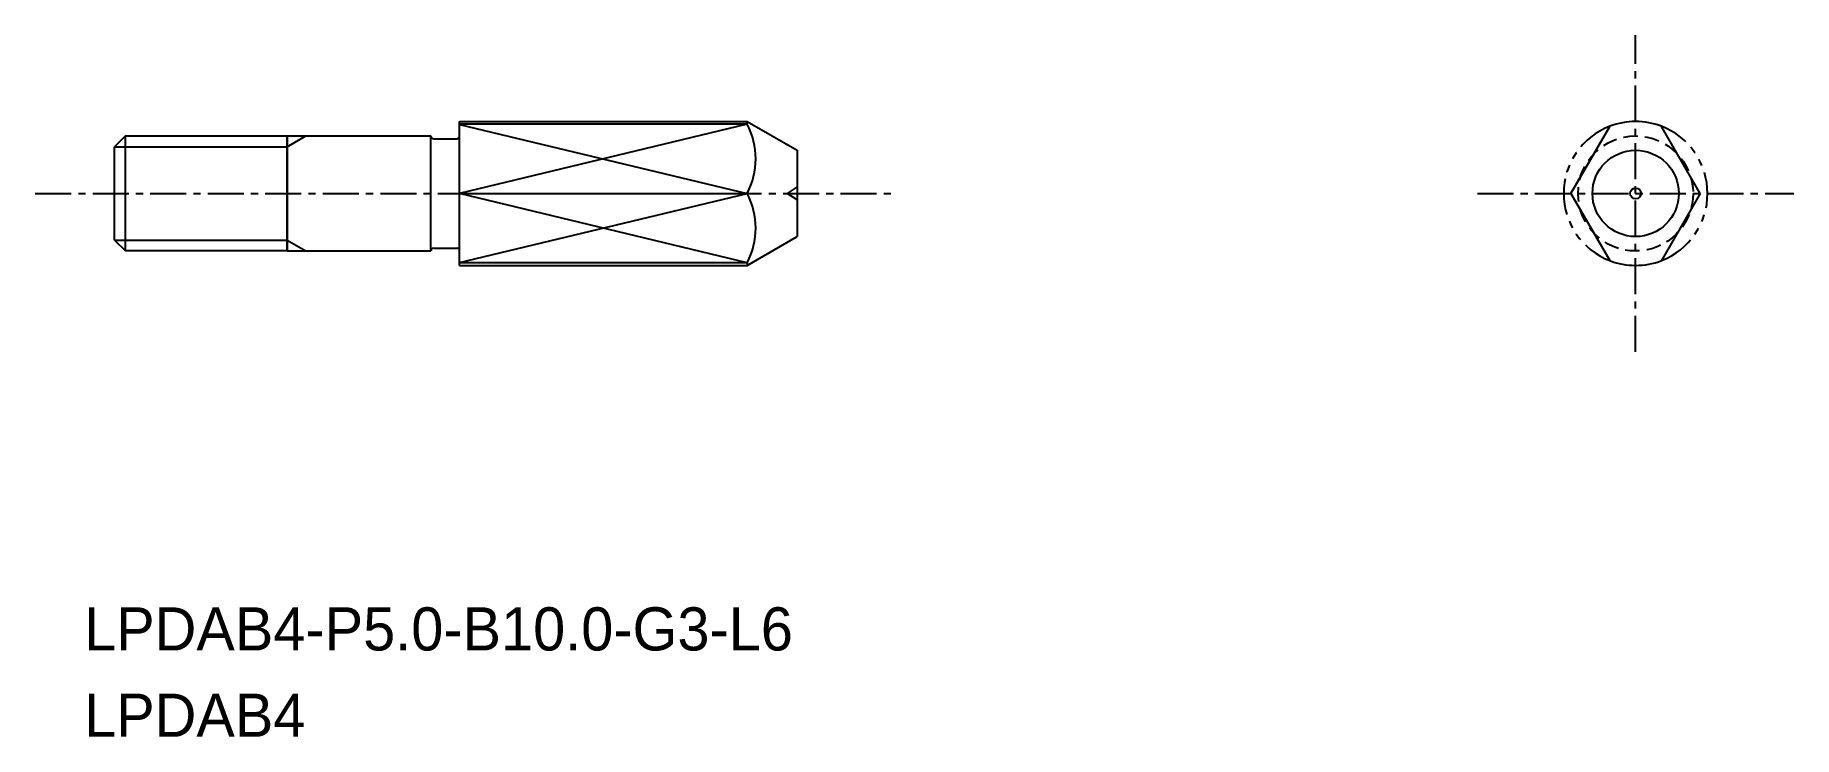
# Model space of a CAD drawing. Extents: x -1876.6 to -1815.5, y -503.1 to -478.7.
import ezdxf

# ---------------------------------------------------------------- set-up
doc = ezdxf.new("R2010")
doc.units = 0
for name, pattern in [('CENTER', [2, 1.25, -0.25, 0.25, -0.25]), ('DASHED', [0.75, 0.5, -0.25]), ('PHANTOM', [2.5, 1.25, -0.25, 0.25, -0.25, 0.25, -0.25])]:
    doc.linetypes.add(name, pattern=pattern)
doc.layers.get('0').update_dxf_attribs({"linetype": 'CONTINUOUS'})
doc.layers.add('CENTER', color=1, linetype='CENTER')

msp = doc.modelspace()

# ---------------------------------------------------------------- linework, layer by layer
for p, q in [((-1861.857, -486.678), (-1861.857, -481.678)), ((-1861.857, -481.678), (-1851.857, -481.678)), ((-1851.857, -481.772), (-1851.857, -481.678)), ((-1851.857, -481.678), (-1850.125, -482.678)), ((-1867.857, -482.178), (-1862.857, -482.178)), ((-1867.857, -486.178), (-1867.857, -482.178)), ((-1867.857, -486.178), (-1867.857, -482.178)), ((-1862.857, -486.178), (-1862.857, -482.178)), ((-1862.757, -482.278), (-1861.957, -482.278)), ((-1851.857, -481.772), (-1861.857, -481.772)), ((-1850.125, -482.678), (-1850.125, -485.678)), ((-1861.857, -484.101), (-1861.857, -484.101)), ((-1851.857, -486.678), (-1850.125, -485.678)), ((-1867.857, -486.178), (-1862.857, -486.178)), ((-1862.757, -486.078), (-1861.957, -486.078)), ((-1861.857, -486.178), (-1861.857, -486.178)), ((-1851.857, -486.585), (-1861.857, -486.585)), ((-1851.857, -486.585), (-1851.857, -486.678)), ((-1861.857, -486.678), (-1851.857, -486.678))]:
    msp.add_line(p, q)
at = {"color": 7, "linetype": 'CONTINUOUS'}
for p, q in [((-1873.478, -482.178), (-1873.857, -482.557)), ((-1873.478, -486.178), (-1873.478, -482.178)), ((-1873.478, -482.178), (-1867.857, -482.178)), ((-1867.857, -482.178), (-1867.857, -486.178)), ((-1823.223, -484.178), (-1821.877, -481.846)), ((-1818.73, -484.178), (-1820.077, -481.846)), ((-1873.857, -485.799), (-1873.857, -482.557)), ((-1861.857, -484.178), (-1851.857, -484.178)), ((-1823.223, -484.178), (-1821.877, -486.511)), ((-1818.73, -484.178), (-1820.077, -486.511)), ((-1873.857, -485.799), (-1873.478, -486.178)), ((-1867.857, -486.178), (-1873.478, -486.178))]:
    msp.add_line(p, q, dxfattribs=at)
at = {"color": 3, "linetype": 'CONTINUOUS'}
for p, q in [((-1867.857, -482.557), (-1867.2, -482.178)), ((-1851.857, -481.772), (-1861.857, -484.178)), ((-1861.857, -481.783), (-1851.857, -484.178)), ((-1873.857, -482.557), (-1867.857, -482.557)), ((-1851.857, -486.585), (-1861.857, -484.178)), ((-1861.857, -486.574), (-1851.857, -484.178)), ((-1873.857, -485.799), (-1867.857, -485.799)), ((-1867.857, -485.799), (-1867.2, -486.178))]:
    msp.add_line(p, q, dxfattribs=at)
at = {"color": 3}
for p in [(-1850.125, -483.954), (-1850.125, -484.403)]:
    msp.add_line(p, (-1850.471, -484.178), dxfattribs=at)
at = {"color": 3, "linetype": 'DASHED'}
msp.add_circle((-1820.977, -484.178), 2, dxfattribs=at)
for radius in [1.5, 0.188]:
    msp.add_circle((-1820.977, -484.178), radius)
for centre, radius, start, end in [((-1820.977, -484.178), 2.5, 68.8998, 111.1002), ((-1862.757, -482.178), 0.1, 180, 270), ((-1861.957, -482.178), 0.1, 270, 0), ((-1862.757, -486.178), 0.1, 90, 180), ((-1861.957, -486.178), 0.1, 0, 90), ((-1820.977, -484.178), 2.5, 248.8998, 291.1002)]:
    msp.add_arc(centre, radius, start, end)
at = {"color": 7, "linetype": 'CONTINUOUS'}
for centre in [(-1854.202, -482.975), (-1854.202, -485.382)]:
    msp.add_arc(centre, 2.636, 332.83579, 27.16421, dxfattribs=at)
at = {"color": 3, "linetype": 'PHANTOM'}
for start, end in [(111.1002, 248.8998), (291.1002, 68.8998)]:
    msp.add_arc((-1820.977, -484.178), 2.5, start, end, dxfattribs=at)
at = {"layer": 'CENTER', "color": 1, "linetype": 'CENTER'}
for p, q in [((-1820.977, -489.678), (-1820.977, -478.678)), ((-1876.612, -484.178), (-1846.857, -484.178)), ((-1826.477, -484.178), (-1815.477, -484.178))]:
    msp.add_line(p, q, dxfattribs=at)

# ---------------------------------------------------------------- texts
for s, p in [('LPDAB4-P5.0-B10.0-G3-L6 ', (-1874.911, -500.061)), ('LPDAB4', (-1874.911, -503.061))]:
    msp.add_text(s, height=1.5).set_placement(p)

doc.saveas('drawing.dxf')
